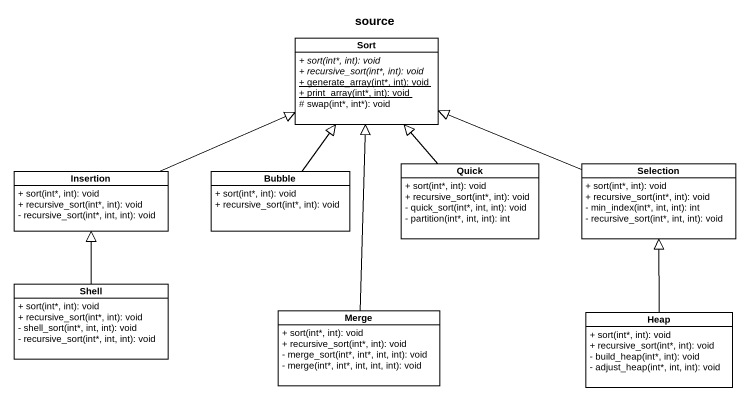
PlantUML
@startuml
title source
hide circle
hide empty members
skinparam classAttributeIconSize 0
class Sort {
  {abstract} + sort(int*, int): void
  {abstract} + recursive_sort(int*, int): void
  {static} + generate_array(int*, int): void
  {static} + print_array(int*, int): void
  # swap(int*, int*): void
}
class Insertion {
  + sort(int*, int): void
  + recursive_sort(int*, int): void
  - recursive_sort(int*, int, int): void
}
class Bubble {
  + sort(int*, int): void
  + recursive_sort(int*, int): void
}
class Quick {
  + sort(int*, int): void
  + recursive_sort(int*, int): void
  - quick_sort(int*, int, int): void
  - partition(int*, int, int): int
}
class Selection {
  + sort(int*, int): void
  + recursive_sort(int*, int): void
  - min_index(int*, int, int): int
  - recursive_sort(int*, int, int): void
}
class Shell {
  + sort(int*, int): void
  + recursive_sort(int*, int): void
  - shell_sort(int*, int, int): void
  - recursive_sort(int*, int, int): void
}
class Merge {
  + sort(int*, int): void
  + recursive_sort(int*, int): void
  - merge_sort(int*, int*, int, int): void
  - merge(int*, int*, int, int, int): void
}
class Heap {
  + sort(int*, int): void
  + recursive_sort(int*, int): void
  - build_heap(int*, int): void
  - adjust_heap(int*, int, int): void
}
Insertion -right-|> Sort
Bubble -up-|> Sort
Quick -up-|> Sort
Selection -left-|> Sort
Shell -up-|> Insertion
Merge -up-|> Sort
Heap -up-|> Selection
@enduml
